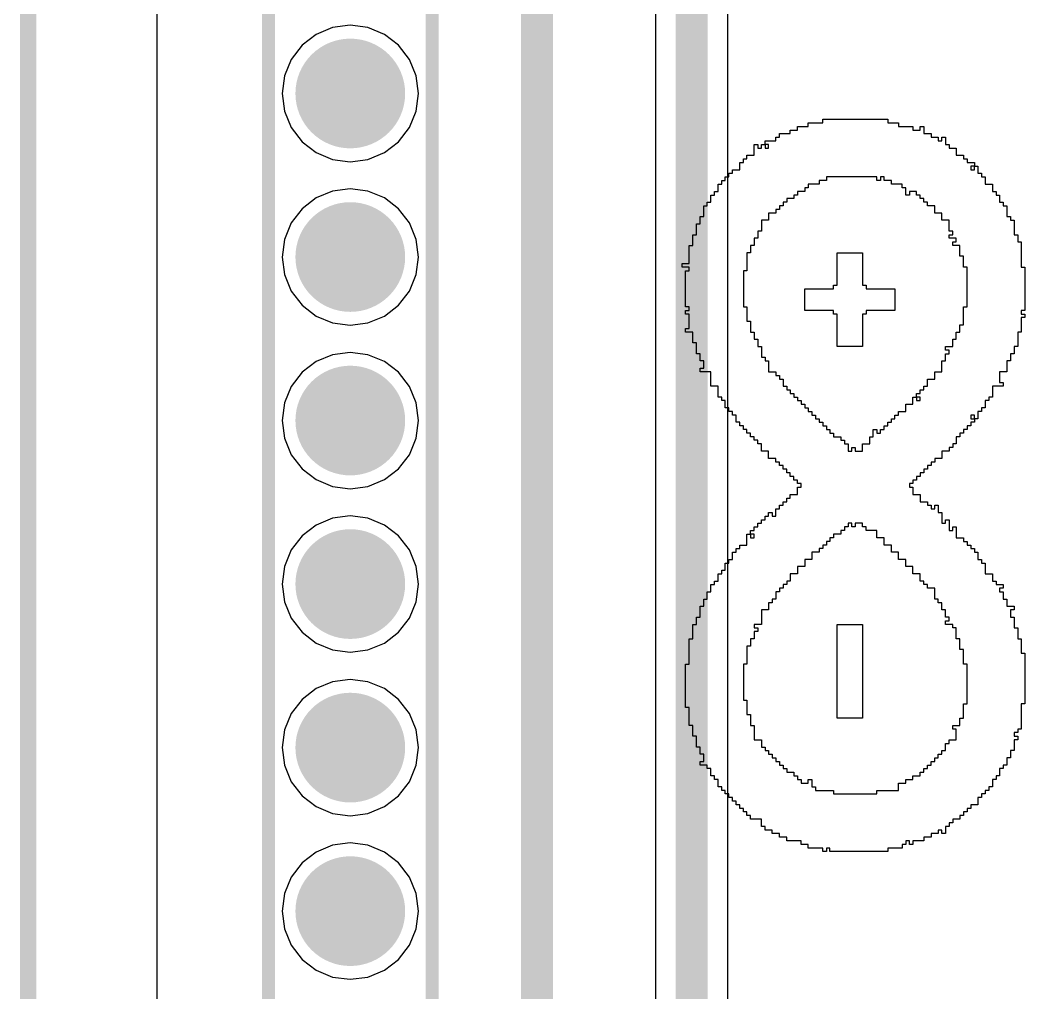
# Model space of a CAD drawing. Header units: millimetres. Extents: x -0.1 to 49.1, y -0.1 to 70.1.
# Drawn here: x -0.13 to 15.47, y 26.59 to 41.7 of the extents above; entities that cross this region are included whole.
import ezdxf

# ---------------------------------------------------------------- set-up
doc = ezdxf.new("R2010")
doc.units = ezdxf.units.MM
for name, color, linetype in [('BottomLayer', 5, 'Continuous'), ('BottomSolder', 6, 'Continuous'), ('Mechanical1', 6, 'Continuous'), ('MultiLayer', 9, 'Continuous'), ('TopLayer', 1, 'Continuous'), ('TopOverlay', 2, 'Continuous'), ('TopSolder', 216, 'Continuous')]:
    doc.layers.add(name, color=color, linetype=linetype)

# ---------------------------------------------------------------- blocks, each defined once
blk = doc.blocks.new('HDR1X24_24')
at = {"layer": 'BottomLayer', "const_width": 0.75}
for points in [[(22.485, 0, 1), (23.235, 0, 1)], [(25.025, 0, 1), (25.775, 0, 1)], [(27.565, 0, 1), (28.315, 0, 1)], [(30.105, 0, 1), (30.855, 0, 1)], [(32.645, 0, 1), (33.395, 0, 1)], [(35.185, 0, 1), (35.935, 0, 1)]]:
    blk.add_lwpolyline(points, format="xyb", close=True, dxfattribs=at)
at = {"layer": 'BottomSolder', "const_width": 0.852}
for points in [[(22.434, 0, 1), (23.286, 0, 1)], [(24.974, 0, 1), (25.826, 0, 1)], [(27.514, 0, 1), (28.366, 0, 1)], [(30.054, 0, 1), (30.906, 0, 1)], [(32.594, 0, 1), (33.446, 0, 1)], [(35.134, 0, 1), (35.986, 0, 1)]]:
    blk.add_lwpolyline(points, format="xyb", close=True, dxfattribs=at)
at = {"layer": 'MultiLayer', "const_width": 0.75}
for points in [[(22.485, 0, 1), (23.235, 0, 1)], [(25.025, 0, 1), (25.775, 0, 1)], [(27.565, 0, 1), (28.315, 0, 1)], [(30.105, 0, 1), (30.855, 0, 1)], [(32.645, 0, 1), (33.395, 0, 1)], [(35.185, 0, 1), (35.935, 0, 1)]]:
    blk.add_lwpolyline(points, format="xyb", close=True, dxfattribs=at)
at = {"layer": 'TopLayer', "const_width": 0.75}
for points in [[(22.485, 0, 1), (23.235, 0, 1)], [(25.025, 0, 1), (25.775, 0, 1)], [(27.565, 0, 1), (28.315, 0, 1)], [(30.105, 0, 1), (30.855, 0, 1)], [(32.645, 0, 1), (33.395, 0, 1)], [(35.185, 0, 1), (35.935, 0, 1)]]:
    blk.add_lwpolyline(points, format="xyb", close=True, dxfattribs=at)
at = {"layer": 'TopOverlay', "const_width": 0.2}
for points in [[(0.635, 1.27), (59.69, 1.27)], [(-1.27, -1.27), (59.69, -1.27)]]:
    blk.add_lwpolyline(points, dxfattribs=at)
at = {"layer": 'TopSolder', "const_width": 0.852}
for points in [[(22.434, 0, 1), (23.286, 0, 1)], [(24.974, 0, 1), (25.826, 0, 1)], [(27.514, 0, 1), (28.366, 0, 1)], [(30.054, 0, 1), (30.906, 0, 1)], [(32.594, 0, 1), (33.446, 0, 1)], [(35.134, 0, 1), (35.986, 0, 1)]]:
    blk.add_lwpolyline(points, format="xyb", close=True, dxfattribs=at)

msp = doc.modelspace()

# ---------------------------------------------------------------- linework, layer by layer
at = {"layer": 'BottomLayer'}
for p, q in [((2, 2), (2, 68)), ((9.739, 54.259), (9.739, 20.692)), ((10.861, 20.46), (10.861, 54.259)), ((4.726, 41.583), (4.47, 41.477)), ((5, 41.619), (4.726, 41.583)), ((5.274, 41.583), (5, 41.619)), ((5.53, 41.477), (5.274, 41.583)), ((4.47, 41.477), (4.251, 41.309)), ((5.749, 41.309), (5.53, 41.477)), ((4.251, 41.309), (4.083, 41.09)), ((5.917, 41.09), (5.749, 41.309)), ((4.083, 41.09), (3.977, 40.834)), ((6.023, 40.834), (5.917, 41.09)), ((3.977, 40.834), (3.941, 40.56)), ((6.059, 40.56), (6.023, 40.834)), ((3.941, 40.56), (3.977, 40.286)), ((6.023, 40.286), (6.059, 40.56)), ((3.977, 40.286), (4.083, 40.03)), ((5.917, 40.03), (6.023, 40.286)), ((4.083, 40.03), (4.251, 39.811)), ((5.749, 39.811), (5.917, 40.03)), ((4.251, 39.811), (4.47, 39.643)), ((5.53, 39.643), (5.749, 39.811)), ((4.47, 39.643), (4.726, 39.537)), ((5.274, 39.537), (5.53, 39.643)), ((4.726, 39.537), (5, 39.501)), ((5, 39.501), (5.274, 39.537)), ((4.726, 39.043), (4.47, 38.937)), ((5, 39.079), (4.726, 39.043)), ((5.274, 39.043), (5, 39.079)), ((5.53, 38.937), (5.274, 39.043)), ((4.47, 38.937), (4.251, 38.769)), ((5.749, 38.769), (5.53, 38.937)), ((4.251, 38.769), (4.083, 38.55)), ((5.917, 38.55), (5.749, 38.769)), ((4.083, 38.55), (3.977, 38.294)), ((6.023, 38.294), (5.917, 38.55)), ((3.977, 38.294), (3.941, 38.02)), ((6.059, 38.02), (6.023, 38.294)), ((3.941, 38.02), (3.977, 37.746)), ((6.023, 37.746), (6.059, 38.02)), ((3.977, 37.746), (4.083, 37.49)), ((5.917, 37.49), (6.023, 37.746)), ((4.083, 37.49), (4.251, 37.271)), ((5.749, 37.271), (5.917, 37.49)), ((4.251, 37.271), (4.47, 37.103)), ((5.53, 37.103), (5.749, 37.271)), ((4.47, 37.103), (4.726, 36.997)), ((4.726, 36.997), (5, 36.961)), ((5, 36.961), (5.274, 36.997)), ((5.274, 36.997), (5.53, 37.103)), ((5, 36.539), (4.726, 36.503)), ((5.274, 36.503), (5, 36.539)), ((4.47, 36.397), (4.251, 36.229)), ((4.726, 36.503), (4.47, 36.397)), ((5.53, 36.397), (5.274, 36.503)), ((5.749, 36.229), (5.53, 36.397)), ((4.251, 36.229), (4.083, 36.01)), ((5.917, 36.01), (5.749, 36.229)), ((4.083, 36.01), (3.977, 35.754)), ((6.023, 35.754), (5.917, 36.01)), ((3.977, 35.754), (3.941, 35.48)), ((6.059, 35.48), (6.023, 35.754)), ((3.941, 35.48), (3.977, 35.206)), ((6.023, 35.206), (6.059, 35.48)), ((3.977, 35.206), (4.083, 34.95)), ((5.917, 34.95), (6.023, 35.206)), ((4.083, 34.95), (4.251, 34.731)), ((5.749, 34.731), (5.917, 34.95)), ((4.251, 34.731), (4.47, 34.563)), ((5.53, 34.563), (5.749, 34.731)), ((4.47, 34.563), (4.726, 34.457)), ((5.274, 34.457), (5.53, 34.563)), ((4.726, 34.457), (5, 34.421)), ((5, 34.421), (5.274, 34.457)), ((4.47, 33.857), (4.251, 33.689)), ((4.726, 33.963), (4.47, 33.857)), ((5, 33.999), (4.726, 33.963)), ((5.274, 33.963), (5, 33.999)), ((5.53, 33.857), (5.274, 33.963)), ((5.749, 33.689), (5.53, 33.857)), ((4.251, 33.689), (4.083, 33.47)), ((5.917, 33.47), (5.749, 33.689)), ((4.083, 33.47), (3.977, 33.214)), ((6.023, 33.214), (5.917, 33.47)), ((3.977, 33.214), (3.941, 32.94)), ((6.059, 32.94), (6.023, 33.214)), ((3.941, 32.94), (3.977, 32.666)), ((6.023, 32.666), (6.059, 32.94)), ((3.977, 32.666), (4.083, 32.41)), ((5.917, 32.41), (6.023, 32.666)), ((4.083, 32.41), (4.251, 32.191)), ((5.749, 32.191), (5.917, 32.41)), ((4.251, 32.191), (4.47, 32.023)), ((5.53, 32.023), (5.749, 32.191)), ((4.47, 32.023), (4.726, 31.917)), ((5.274, 31.917), (5.53, 32.023)), ((4.726, 31.917), (5, 31.881)), ((5, 31.881), (5.274, 31.917)), ((4.726, 31.423), (4.47, 31.317)), ((5, 31.459), (4.726, 31.423)), ((5.274, 31.423), (5, 31.459)), ((5.53, 31.317), (5.274, 31.423)), ((4.47, 31.317), (4.251, 31.149)), ((5.749, 31.149), (5.53, 31.317)), ((4.251, 31.149), (4.083, 30.93)), ((5.917, 30.93), (5.749, 31.149)), ((4.083, 30.93), (3.977, 30.674)), ((6.023, 30.674), (5.917, 30.93)), ((3.977, 30.674), (3.941, 30.4)), ((6.059, 30.4), (6.023, 30.674)), ((3.941, 30.4), (3.977, 30.126)), ((6.023, 30.126), (6.059, 30.4)), ((3.977, 30.126), (4.083, 29.87)), ((5.917, 29.87), (6.023, 30.126)), ((4.083, 29.87), (4.251, 29.651)), ((5.749, 29.651), (5.917, 29.87)), ((4.251, 29.651), (4.47, 29.483)), ((5.53, 29.483), (5.749, 29.651)), ((4.47, 29.483), (4.726, 29.377)), ((4.726, 29.377), (5, 29.341)), ((5, 29.341), (5.274, 29.377)), ((5.274, 29.377), (5.53, 29.483)), ((4.726, 28.883), (4.47, 28.777)), ((5, 28.919), (4.726, 28.883)), ((5.274, 28.883), (5, 28.919)), ((5.53, 28.777), (5.274, 28.883)), ((4.47, 28.777), (4.251, 28.609)), ((5.749, 28.609), (5.53, 28.777)), ((4.251, 28.609), (4.083, 28.39)), ((5.917, 28.39), (5.749, 28.609)), ((4.083, 28.39), (3.977, 28.134)), ((6.023, 28.134), (5.917, 28.39)), ((3.977, 28.134), (3.941, 27.86)), ((6.059, 27.86), (6.023, 28.134)), ((3.941, 27.86), (3.977, 27.586)), ((6.023, 27.586), (6.059, 27.86)), ((3.977, 27.586), (4.083, 27.33)), ((5.917, 27.33), (6.023, 27.586)), ((4.083, 27.33), (4.251, 27.111)), ((5.749, 27.111), (5.917, 27.33)), ((4.251, 27.111), (4.47, 26.943)), ((5.53, 26.943), (5.749, 27.111)), ((4.47, 26.943), (4.726, 26.837)), ((4.726, 26.837), (5, 26.801)), ((5, 26.801), (5.274, 26.837)), ((5.274, 26.837), (5.53, 26.943))]:
    msp.add_line(p, q, dxfattribs=at)
at = {"layer": 'BottomLayer', "const_width": 0.5}
msp.add_lwpolyline([(10.3, 20.46), (10.3, 54.5)], dxfattribs=at)
at = {"layer": 'Mechanical1', "const_width": 0.254}
msp.add_lwpolyline([(0, 0), (0, 70)], dxfattribs=at)
at = {"layer": 'TopLayer', "const_width": 0.5}
msp.add_lwpolyline([(7.9, 14), (7.9, 65)], dxfattribs=at)
at = {"layer": 'TopOverlay'}
for p, q in [((12.112, 40.048), (12.112, 40.104)), ((12.112, 40.104), (12.168, 40.104)), ((12.168, 40.104), (12.224, 40.104)), ((12.224, 40.104), (12.28, 40.104)), ((12.28, 40.104), (12.336, 40.104)), ((12.336, 40.104), (12.336, 40.16)), ((12.336, 40.16), (12.392, 40.16)), ((12.392, 40.16), (12.448, 40.16)), ((12.448, 40.16), (12.504, 40.16)), ((12.504, 40.16), (12.56, 40.16)), ((12.56, 40.16), (12.616, 40.16)), ((12.616, 40.16), (12.673, 40.16)), ((12.673, 40.16), (12.729, 40.16)), ((12.729, 40.16), (12.785, 40.16)), ((12.785, 40.16), (12.841, 40.16)), ((12.841, 40.16), (12.897, 40.16)), ((12.897, 40.16), (12.953, 40.16)), ((12.953, 40.16), (13.009, 40.16)), ((13.009, 40.16), (13.065, 40.16)), ((13.065, 40.16), (13.121, 40.16)), ((13.121, 40.16), (13.177, 40.16)), ((13.177, 40.16), (13.233, 40.16)), ((13.233, 40.16), (13.289, 40.16)), ((13.289, 40.16), (13.345, 40.16)), ((13.345, 40.16), (13.345, 40.104)), ((13.345, 40.104), (13.401, 40.104)), ((13.401, 40.104), (13.457, 40.104)), ((13.457, 40.104), (13.513, 40.104)), ((13.513, 40.104), (13.513, 40.048)), ((11.832, 39.936), (11.832, 39.992)), ((11.832, 39.992), (11.888, 39.992)), ((11.888, 39.992), (11.944, 39.992)), ((11.944, 39.992), (11.944, 40.048)), ((11.944, 40.048), (12, 40.048)), ((12, 40.048), (12.056, 40.048)), ((12.056, 40.048), (12.112, 40.048)), ((13.513, 40.048), (13.569, 40.048)), ((13.569, 40.048), (13.625, 40.048)), ((13.625, 40.048), (13.681, 40.048)), ((13.681, 40.048), (13.737, 40.048)), ((13.737, 40.048), (13.737, 39.992)), ((13.737, 39.992), (13.793, 39.992)), ((13.793, 39.992), (13.849, 39.992)), ((13.849, 39.992), (13.849, 40.048)), ((13.849, 40.048), (13.905, 40.048)), ((13.905, 40.048), (13.905, 39.936)), ((11.44, 39.768), (11.44, 39.824)), ((11.44, 39.824), (11.496, 39.824)), ((11.496, 39.824), (11.552, 39.824)), ((11.552, 39.824), (11.608, 39.824)), ((11.608, 39.824), (11.608, 39.88)), ((11.608, 39.88), (11.664, 39.88)), ((11.664, 39.88), (11.664, 39.936)), ((11.664, 39.936), (11.72, 39.936)), ((11.72, 39.936), (11.776, 39.936)), ((11.776, 39.936), (11.832, 39.936)), ((13.905, 39.936), (13.962, 39.936)), ((13.962, 39.936), (14.018, 39.936)), ((14.018, 39.936), (14.018, 39.88)), ((14.018, 39.88), (14.074, 39.88)), ((14.074, 39.88), (14.13, 39.88)), ((14.13, 39.88), (14.13, 39.824)), ((14.13, 39.824), (14.186, 39.824)), ((14.186, 39.824), (14.186, 39.88)), ((14.186, 39.88), (14.242, 39.88)), ((14.242, 39.88), (14.242, 39.768)), ((11.271, 39.6), (11.271, 39.768)), ((11.271, 39.768), (11.327, 39.768)), ((11.327, 39.768), (11.327, 39.712)), ((11.327, 39.712), (11.384, 39.712)), ((11.384, 39.712), (11.384, 39.768)), ((11.384, 39.768), (11.44, 39.768)), ((11.496, 39.768), (11.44, 39.768)), ((11.44, 39.768), (11.44, 39.712)), ((11.44, 39.712), (11.496, 39.712)), ((11.496, 39.712), (11.496, 39.768)), ((14.242, 39.768), (14.298, 39.768)), ((14.298, 39.768), (14.298, 39.712)), ((14.298, 39.712), (14.354, 39.712)), ((14.354, 39.712), (14.41, 39.712)), ((14.41, 39.712), (14.41, 39.6)), ((11.047, 39.376), (11.047, 39.488)), ((11.047, 39.488), (11.103, 39.488)), ((11.103, 39.488), (11.103, 39.544)), ((11.103, 39.544), (11.159, 39.544)), ((11.159, 39.544), (11.159, 39.6)), ((11.159, 39.6), (11.215, 39.6)), ((11.215, 39.6), (11.271, 39.6)), ((14.41, 39.6), (14.466, 39.6)), ((14.466, 39.6), (14.522, 39.6)), ((14.522, 39.6), (14.522, 39.544)), ((14.522, 39.544), (14.578, 39.544)), ((14.578, 39.544), (14.578, 39.488)), ((14.578, 39.488), (14.634, 39.488)), ((14.634, 39.488), (14.69, 39.488)), ((14.69, 39.488), (14.69, 39.432)), ((10.879, 39.264), (10.879, 39.32)), ((10.879, 39.32), (10.935, 39.32)), ((10.935, 39.32), (10.935, 39.376)), ((10.935, 39.376), (10.991, 39.376)), ((10.991, 39.376), (11.047, 39.376)), ((14.69, 39.432), (14.634, 39.432)), ((14.634, 39.432), (14.634, 39.376)), ((14.634, 39.376), (14.69, 39.376)), ((14.69, 39.376), (14.69, 39.432)), ((14.69, 39.432), (14.746, 39.432)), ((14.746, 39.432), (14.746, 39.32)), ((14.746, 39.32), (14.802, 39.32)), ((14.802, 39.32), (14.802, 39.264)), ((10.767, 39.152), (10.767, 39.208)), ((10.767, 39.208), (10.823, 39.208)), ((10.823, 39.208), (10.823, 39.264)), ((10.823, 39.264), (10.879, 39.264)), ((12.336, 39.208), (12.28, 39.208)), ((12.28, 39.208), (12.28, 39.152)), ((12.392, 39.208), (12.336, 39.208)), ((12.448, 39.264), (12.392, 39.264)), ((12.392, 39.264), (12.392, 39.208)), ((12.504, 39.264), (12.448, 39.264)), ((12.56, 39.264), (12.504, 39.264)), ((12.616, 39.264), (12.56, 39.264)), ((12.673, 39.264), (12.616, 39.264)), ((12.729, 39.264), (12.673, 39.264)), ((12.785, 39.264), (12.729, 39.264)), ((12.841, 39.264), (12.785, 39.264)), ((12.897, 39.264), (12.841, 39.264)), ((12.953, 39.264), (12.897, 39.264)), ((13.009, 39.264), (12.953, 39.264)), ((13.065, 39.264), (13.009, 39.264)), ((13.121, 39.264), (13.065, 39.264)), ((13.177, 39.264), (13.121, 39.264)), ((13.177, 39.208), (13.177, 39.264)), ((13.233, 39.208), (13.177, 39.208)), ((13.289, 39.264), (13.233, 39.264)), ((13.233, 39.264), (13.233, 39.208)), ((13.289, 39.208), (13.289, 39.264)), ((13.345, 39.208), (13.289, 39.208)), ((13.401, 39.208), (13.345, 39.208)), ((13.401, 39.152), (13.401, 39.208)), ((14.802, 39.264), (14.858, 39.264)), ((14.858, 39.264), (14.858, 39.152)), ((10.655, 38.983), (10.655, 39.04)), ((10.655, 39.04), (10.711, 39.04)), ((10.711, 39.04), (10.711, 39.152)), ((10.711, 39.152), (10.767, 39.152)), ((12, 39.04), (11.944, 39.04)), ((11.944, 39.04), (11.944, 38.983)), ((12.056, 39.04), (12, 39.04)), ((12.112, 39.096), (12.056, 39.096)), ((12.056, 39.096), (12.056, 39.04)), ((12.168, 39.152), (12.112, 39.152)), ((12.112, 39.152), (12.112, 39.096)), ((12.224, 39.152), (12.168, 39.152)), ((12.28, 39.152), (12.224, 39.152)), ((13.457, 39.152), (13.401, 39.152)), ((13.513, 39.152), (13.457, 39.152)), ((13.569, 39.152), (13.513, 39.152)), ((13.569, 39.096), (13.569, 39.152)), ((13.625, 39.096), (13.569, 39.096)), ((13.625, 38.983), (13.625, 39.096)), ((13.737, 39.04), (13.681, 39.04)), ((13.681, 39.04), (13.681, 38.983)), ((13.793, 39.04), (13.737, 39.04)), ((13.793, 38.983), (13.793, 39.04)), ((14.858, 39.152), (14.914, 39.152)), ((14.914, 39.152), (14.97, 39.152)), ((14.97, 39.152), (14.97, 39.04)), ((14.97, 39.04), (15.026, 39.04)), ((15.026, 39.04), (15.026, 38.983)), ((10.543, 38.815), (10.543, 38.871)), ((10.543, 38.871), (10.599, 38.871)), ((10.599, 38.871), (10.599, 38.983)), ((10.599, 38.983), (10.655, 38.983)), ((11.776, 38.871), (11.72, 38.871)), ((11.72, 38.871), (11.72, 38.815)), ((11.832, 38.927), (11.776, 38.927)), ((11.776, 38.927), (11.776, 38.871)), ((11.888, 38.927), (11.832, 38.927)), ((11.944, 38.983), (11.888, 38.983)), ((11.888, 38.983), (11.888, 38.927)), ((13.681, 38.983), (13.625, 38.983)), ((13.849, 38.983), (13.793, 38.983)), ((13.849, 38.927), (13.849, 38.983)), ((13.905, 38.927), (13.849, 38.927)), ((13.905, 38.871), (13.905, 38.927)), ((13.962, 38.871), (13.905, 38.871)), ((13.962, 38.815), (13.962, 38.871)), ((15.026, 38.983), (15.082, 38.983)), ((15.082, 38.983), (15.082, 38.871)), ((15.082, 38.871), (15.138, 38.871)), ((15.138, 38.871), (15.138, 38.815)), ((10.487, 38.647), (10.487, 38.815)), ((10.487, 38.815), (10.543, 38.815)), ((11.552, 38.703), (11.496, 38.703)), ((11.496, 38.703), (11.496, 38.591)), ((11.608, 38.703), (11.552, 38.703)), ((11.664, 38.759), (11.608, 38.759)), ((11.608, 38.759), (11.608, 38.703)), ((11.72, 38.815), (11.664, 38.815)), ((11.664, 38.815), (11.664, 38.759)), ((14.018, 38.815), (13.962, 38.815)), ((14.074, 38.815), (14.018, 38.815)), ((14.074, 38.703), (14.074, 38.815)), ((14.13, 38.703), (14.074, 38.703)), ((14.186, 38.703), (14.13, 38.703)), ((14.186, 38.591), (14.186, 38.703)), ((15.138, 38.815), (15.194, 38.815)), ((15.194, 38.815), (15.194, 38.647)), ((10.431, 38.535), (10.431, 38.647)), ((10.431, 38.647), (10.487, 38.647)), ((11.44, 38.591), (11.384, 38.591)), ((11.384, 38.591), (11.384, 38.423)), ((11.496, 38.591), (11.44, 38.591)), ((14.242, 38.591), (14.186, 38.591)), ((14.298, 38.591), (14.242, 38.591)), ((14.298, 38.423), (14.298, 38.591)), ((15.194, 38.647), (15.251, 38.647)), ((15.251, 38.647), (15.251, 38.591)), ((15.251, 38.591), (15.307, 38.591)), ((15.307, 38.591), (15.307, 38.367)), ((10.375, 38.367), (10.375, 38.535)), ((10.375, 38.535), (10.431, 38.535)), ((11.384, 38.423), (11.327, 38.423)), ((11.327, 38.423), (11.327, 38.311)), ((14.354, 38.423), (14.298, 38.423)), ((14.354, 38.367), (14.354, 38.423)), ((10.319, 38.199), (10.319, 38.367)), ((10.319, 38.367), (10.375, 38.367)), ((11.327, 38.311), (11.271, 38.311)), ((11.271, 38.311), (11.271, 38.199)), ((14.298, 38.311), (14.298, 38.367)), ((14.298, 38.367), (14.354, 38.367)), ((14.354, 38.311), (14.298, 38.311)), ((14.41, 38.311), (14.354, 38.311)), ((14.354, 38.199), (14.354, 38.255)), ((14.354, 38.255), (14.41, 38.255)), ((14.41, 38.255), (14.41, 38.311)), ((15.307, 38.367), (15.363, 38.367)), ((15.363, 38.367), (15.363, 38.255)), ((15.363, 38.255), (15.419, 38.255)), ((15.419, 38.255), (15.419, 37.863)), ((10.263, 37.919), (10.263, 38.199)), ((10.263, 38.199), (10.319, 38.199)), ((11.215, 38.087), (11.159, 38.087)), ((11.159, 38.087), (11.159, 37.807)), ((11.271, 38.199), (11.215, 38.199)), ((11.215, 38.199), (11.215, 38.087)), ((12.56, 37.582), (12.56, 38.087)), ((12.56, 38.087), (12.616, 38.087)), ((12.616, 38.087), (12.673, 38.087)), ((12.673, 38.087), (12.729, 38.087)), ((12.729, 38.087), (12.785, 38.087)), ((12.785, 38.087), (12.841, 38.087)), ((12.841, 38.087), (12.897, 38.087)), ((12.897, 38.087), (12.953, 38.087)), ((12.953, 38.087), (12.953, 37.582)), ((14.41, 38.199), (14.354, 38.199)), ((14.466, 38.199), (14.41, 38.199)), ((14.466, 38.031), (14.466, 38.199)), ((10.151, 37.919), (10.207, 37.919)), ((10.151, 37.863), (10.151, 37.919)), ((10.207, 37.919), (10.263, 37.919)), ((14.522, 38.031), (14.466, 38.031)), ((14.522, 37.863), (14.522, 38.031)), ((10.207, 37.863), (10.151, 37.863)), ((10.263, 37.863), (10.207, 37.863)), ((10.207, 37.246), (10.207, 37.807)), ((10.207, 37.807), (10.263, 37.807)), ((10.263, 37.807), (10.263, 37.863)), ((11.159, 37.807), (11.103, 37.807)), ((11.103, 37.807), (11.103, 37.246)), ((14.578, 37.863), (14.522, 37.863)), ((14.578, 37.246), (14.578, 37.863)), ((15.419, 37.863), (15.475, 37.863)), ((15.475, 37.863), (15.475, 37.19)), ((12.056, 37.526), (12.112, 37.526)), ((12.056, 37.19), (12.056, 37.526)), ((12.112, 37.526), (12.168, 37.526)), ((12.168, 37.526), (12.224, 37.526)), ((12.224, 37.526), (12.28, 37.526)), ((12.28, 37.526), (12.336, 37.526)), ((12.336, 37.526), (12.392, 37.526)), ((12.392, 37.526), (12.448, 37.526)), ((12.448, 37.526), (12.504, 37.526)), ((12.504, 37.526), (12.504, 37.582)), ((12.504, 37.582), (12.56, 37.582)), ((12.953, 37.582), (13.009, 37.582)), ((13.009, 37.582), (13.009, 37.526)), ((13.009, 37.526), (13.065, 37.526)), ((13.065, 37.526), (13.121, 37.526)), ((13.121, 37.526), (13.177, 37.526)), ((13.177, 37.526), (13.233, 37.526)), ((13.233, 37.526), (13.289, 37.526)), ((13.289, 37.526), (13.345, 37.526)), ((13.345, 37.526), (13.401, 37.526)), ((13.401, 37.526), (13.457, 37.526)), ((13.457, 37.526), (13.457, 37.19)), ((10.263, 37.246), (10.207, 37.246)), ((10.207, 37.134), (10.207, 37.19)), ((10.207, 37.19), (10.263, 37.19)), ((10.263, 37.134), (10.207, 37.134)), ((10.263, 37.19), (10.263, 37.246)), ((10.263, 36.91), (10.263, 37.134)), ((11.103, 37.246), (11.159, 37.246)), ((11.159, 37.246), (11.159, 37.022)), ((12.112, 37.19), (12.056, 37.19)), ((12.168, 37.19), (12.112, 37.19)), ((12.224, 37.19), (12.168, 37.19)), ((12.28, 37.19), (12.224, 37.19)), ((12.336, 37.19), (12.28, 37.19)), ((12.392, 37.19), (12.336, 37.19)), ((12.448, 37.19), (12.392, 37.19)), ((12.504, 37.19), (12.448, 37.19)), ((12.504, 37.134), (12.504, 37.19)), ((12.56, 37.134), (12.504, 37.134)), ((12.56, 36.63), (12.56, 37.134)), ((13.009, 37.134), (12.953, 37.134)), ((12.953, 37.134), (12.953, 36.63)), ((13.065, 37.19), (13.009, 37.19)), ((13.009, 37.19), (13.009, 37.134)), ((13.121, 37.19), (13.065, 37.19)), ((13.177, 37.19), (13.121, 37.19)), ((13.233, 37.19), (13.177, 37.19)), ((13.289, 37.19), (13.233, 37.19)), ((13.345, 37.19), (13.289, 37.19)), ((13.401, 37.19), (13.345, 37.19)), ((13.457, 37.19), (13.401, 37.19)), ((14.522, 36.966), (14.522, 37.246)), ((14.522, 37.246), (14.578, 37.246)), ((15.475, 37.19), (15.419, 37.19)), ((15.419, 37.19), (15.419, 37.134)), ((15.419, 37.134), (15.475, 37.134)), ((15.475, 37.134), (15.475, 37.078)), ((11.159, 37.022), (11.215, 37.022)), ((11.215, 37.022), (11.215, 36.854)), ((15.475, 37.078), (15.419, 37.078)), ((15.419, 37.078), (15.419, 36.854)), ((10.207, 36.854), (10.207, 36.91)), ((10.207, 36.91), (10.263, 36.91)), ((10.263, 36.854), (10.207, 36.854)), ((10.319, 36.854), (10.263, 36.854)), ((10.319, 36.686), (10.319, 36.854)), ((11.215, 36.854), (11.271, 36.854)), ((11.271, 36.854), (11.271, 36.742)), ((14.41, 36.742), (14.41, 36.854)), ((14.41, 36.854), (14.466, 36.854)), ((14.466, 36.854), (14.466, 36.966)), ((14.466, 36.966), (14.522, 36.966)), ((15.419, 36.854), (15.363, 36.854)), ((15.363, 36.854), (15.363, 36.63)), ((10.375, 36.686), (10.319, 36.686)), ((10.375, 36.518), (10.375, 36.686)), ((11.271, 36.742), (11.327, 36.742)), ((11.327, 36.742), (11.327, 36.63)), ((14.354, 36.63), (14.354, 36.742)), ((14.354, 36.742), (14.41, 36.742)), ((10.431, 36.518), (10.375, 36.518)), ((10.431, 36.405), (10.431, 36.518)), ((11.327, 36.63), (11.384, 36.63)), ((11.384, 36.63), (11.384, 36.462)), ((12.616, 36.63), (12.56, 36.63)), ((12.673, 36.63), (12.616, 36.63)), ((12.729, 36.63), (12.673, 36.63)), ((12.785, 36.63), (12.729, 36.63)), ((12.841, 36.63), (12.785, 36.63)), ((12.897, 36.63), (12.841, 36.63)), ((12.953, 36.63), (12.897, 36.63)), ((14.242, 36.574), (14.242, 36.63)), ((14.242, 36.63), (14.298, 36.63)), ((14.298, 36.574), (14.242, 36.574)), ((14.242, 36.405), (14.242, 36.518)), ((14.242, 36.518), (14.298, 36.518)), ((14.298, 36.63), (14.354, 36.63)), ((14.298, 36.518), (14.298, 36.574)), ((15.307, 36.518), (15.251, 36.518)), ((15.251, 36.518), (15.251, 36.405)), ((15.363, 36.63), (15.307, 36.63)), ((15.307, 36.63), (15.307, 36.518)), ((10.487, 36.405), (10.431, 36.405)), ((10.487, 36.293), (10.487, 36.405)), ((11.384, 36.462), (11.44, 36.462)), ((11.44, 36.462), (11.44, 36.405)), ((11.44, 36.405), (11.496, 36.405)), ((11.496, 36.405), (11.496, 36.237)), ((14.186, 36.237), (14.186, 36.405)), ((14.186, 36.405), (14.242, 36.405)), ((15.251, 36.405), (15.194, 36.405)), ((15.194, 36.405), (15.194, 36.237)), ((10.431, 36.237), (10.431, 36.293)), ((10.431, 36.293), (10.487, 36.293)), ((10.487, 36.237), (10.431, 36.237)), ((10.543, 36.237), (10.487, 36.237)), ((10.599, 36.237), (10.543, 36.237)), ((10.599, 36.013), (10.599, 36.237)), ((11.496, 36.237), (11.552, 36.237)), ((11.552, 36.237), (11.608, 36.237)), ((11.608, 36.237), (11.608, 36.181)), ((14.074, 36.125), (14.074, 36.237)), ((14.074, 36.237), (14.13, 36.237)), ((14.13, 36.237), (14.186, 36.237)), ((15.138, 36.237), (15.082, 36.237)), ((15.082, 36.237), (15.082, 36.069)), ((15.194, 36.237), (15.138, 36.237)), ((11.608, 36.181), (11.664, 36.181)), ((11.664, 36.181), (11.664, 36.125)), ((11.664, 36.125), (11.72, 36.125)), ((11.72, 36.125), (11.72, 36.013)), ((13.962, 36.013), (13.962, 36.125)), ((13.962, 36.125), (14.018, 36.125)), ((14.018, 36.125), (14.074, 36.125)), ((15.082, 36.069), (15.138, 36.069)), ((15.138, 36.069), (15.138, 36.013)), ((10.655, 36.013), (10.599, 36.013)), ((10.711, 36.013), (10.655, 36.013)), ((10.711, 35.845), (10.711, 36.013)), ((11.72, 36.013), (11.776, 36.013)), ((11.776, 36.013), (11.776, 35.957)), ((11.776, 35.957), (11.832, 35.957)), ((11.832, 35.957), (11.832, 35.901)), ((11.832, 35.901), (11.888, 35.901)), ((11.888, 35.901), (11.888, 35.845)), ((13.793, 35.845), (13.793, 35.901)), ((13.793, 35.901), (13.849, 35.901)), ((13.849, 35.901), (13.849, 35.957)), ((13.849, 35.957), (13.905, 35.957)), ((13.905, 35.957), (13.905, 36.013)), ((13.905, 36.013), (13.962, 36.013)), ((15.026, 36.013), (14.97, 36.013)), ((14.97, 36.013), (14.97, 35.845)), ((15.082, 36.013), (15.026, 36.013)), ((15.138, 36.013), (15.082, 36.013)), ((10.767, 35.845), (10.711, 35.845)), ((10.767, 35.789), (10.767, 35.845)), ((10.823, 35.789), (10.767, 35.789)), ((10.823, 35.677), (10.823, 35.789)), ((11.888, 35.845), (11.944, 35.845)), ((11.944, 35.845), (11.944, 35.789)), ((11.944, 35.789), (12, 35.789)), ((12, 35.789), (12, 35.733)), ((12, 35.733), (12.056, 35.733)), ((12.056, 35.733), (12.056, 35.677)), ((13.625, 35.621), (13.625, 35.733)), ((13.625, 35.733), (13.681, 35.733)), ((13.681, 35.733), (13.737, 35.733)), ((13.737, 35.733), (13.737, 35.845)), ((13.737, 35.845), (13.793, 35.845)), ((13.849, 35.845), (13.793, 35.845)), ((13.793, 35.845), (13.793, 35.789)), ((13.793, 35.789), (13.849, 35.789)), ((13.849, 35.789), (13.849, 35.845)), ((14.914, 35.789), (14.858, 35.789)), ((14.858, 35.789), (14.858, 35.677)), ((14.97, 35.845), (14.914, 35.845)), ((14.914, 35.845), (14.914, 35.789)), ((10.879, 35.677), (10.823, 35.677)), ((10.879, 35.621), (10.879, 35.677)), ((10.935, 35.621), (10.879, 35.621)), ((10.935, 35.565), (10.935, 35.621)), ((12.056, 35.677), (12.112, 35.677)), ((12.112, 35.677), (12.112, 35.621)), ((12.112, 35.621), (12.168, 35.621)), ((12.168, 35.621), (12.168, 35.565)), ((13.513, 35.565), (13.513, 35.621)), ((13.513, 35.621), (13.569, 35.621)), ((13.569, 35.621), (13.625, 35.621)), ((14.802, 35.621), (14.746, 35.621)), ((14.746, 35.621), (14.746, 35.509)), ((14.858, 35.677), (14.802, 35.677)), ((14.802, 35.677), (14.802, 35.621)), ((10.991, 35.565), (10.935, 35.565)), ((10.991, 35.453), (10.991, 35.565)), ((11.047, 35.453), (10.991, 35.453)), ((11.047, 35.397), (11.047, 35.453)), ((12.168, 35.565), (12.224, 35.565)), ((12.224, 35.565), (12.224, 35.509)), ((12.224, 35.509), (12.28, 35.509)), ((12.28, 35.509), (12.28, 35.453)), ((12.28, 35.453), (12.336, 35.453)), ((12.336, 35.453), (12.336, 35.397)), ((13.345, 35.397), (13.345, 35.453)), ((13.345, 35.453), (13.401, 35.453)), ((13.401, 35.453), (13.401, 35.509)), ((13.401, 35.509), (13.457, 35.509)), ((13.457, 35.509), (13.457, 35.565)), ((13.457, 35.565), (13.513, 35.565)), ((14.69, 35.565), (14.634, 35.565)), ((14.634, 35.565), (14.634, 35.509)), ((14.634, 35.509), (14.69, 35.509)), ((14.69, 35.453), (14.634, 35.453)), ((14.634, 35.453), (14.634, 35.397)), ((14.69, 35.509), (14.69, 35.565)), ((14.746, 35.509), (14.69, 35.509)), ((14.69, 35.509), (14.69, 35.453)), ((11.103, 35.397), (11.047, 35.397)), ((11.103, 35.341), (11.103, 35.397)), ((11.159, 35.341), (11.103, 35.341)), ((11.159, 35.285), (11.159, 35.341)), ((11.215, 35.285), (11.159, 35.285)), ((11.215, 35.229), (11.215, 35.285)), ((12.336, 35.397), (12.392, 35.397)), ((12.392, 35.397), (12.392, 35.341)), ((12.392, 35.341), (12.448, 35.341)), ((12.448, 35.341), (12.448, 35.285)), ((12.448, 35.285), (12.504, 35.285)), ((12.504, 35.285), (12.504, 35.229)), ((13.121, 35.229), (13.121, 35.341)), ((13.121, 35.341), (13.177, 35.341)), ((13.177, 35.341), (13.177, 35.285)), ((13.177, 35.285), (13.233, 35.285)), ((13.233, 35.285), (13.233, 35.341)), ((13.233, 35.341), (13.289, 35.341)), ((13.289, 35.341), (13.289, 35.397)), ((13.289, 35.397), (13.345, 35.397)), ((14.522, 35.285), (14.466, 35.285)), ((14.466, 35.285), (14.466, 35.229)), ((14.578, 35.341), (14.522, 35.341)), ((14.522, 35.341), (14.522, 35.285)), ((14.634, 35.397), (14.578, 35.397)), ((14.578, 35.397), (14.578, 35.341)), ((11.271, 35.229), (11.215, 35.229)), ((11.271, 35.173), (11.271, 35.229)), ((11.327, 35.173), (11.271, 35.173)), ((11.327, 35.116), (11.327, 35.173)), ((11.384, 35.116), (11.327, 35.116)), ((11.384, 35.004), (11.384, 35.116)), ((12.504, 35.229), (12.56, 35.229)), ((12.56, 35.229), (12.616, 35.229)), ((12.616, 35.229), (12.616, 35.173)), ((12.616, 35.173), (12.673, 35.173)), ((12.673, 35.173), (12.673, 35.116)), ((12.673, 35.116), (12.729, 35.116)), ((12.729, 35.116), (12.729, 35.004)), ((12.953, 35.004), (12.953, 35.116)), ((12.953, 35.116), (13.009, 35.116)), ((13.009, 35.116), (13.065, 35.116)), ((13.065, 35.116), (13.065, 35.229)), ((13.065, 35.229), (13.121, 35.229)), ((14.41, 35.116), (14.354, 35.116)), ((14.354, 35.116), (14.354, 35.06)), ((14.466, 35.229), (14.41, 35.229)), ((14.41, 35.229), (14.41, 35.116)), ((11.44, 35.004), (11.384, 35.004)), ((11.496, 35.004), (11.44, 35.004)), ((11.496, 34.892), (11.496, 35.004)), ((12.729, 35.004), (12.785, 35.004)), ((12.785, 35.004), (12.785, 35.06)), ((12.785, 35.06), (12.841, 35.06)), ((12.841, 35.06), (12.841, 35.004)), ((12.841, 35.004), (12.897, 35.004)), ((12.897, 35.004), (12.953, 35.004)), ((14.242, 35.004), (14.186, 35.004)), ((14.186, 35.004), (14.186, 34.892)), ((14.298, 35.004), (14.242, 35.004)), ((14.354, 35.06), (14.298, 35.06)), ((14.298, 35.06), (14.298, 35.004)), ((11.552, 34.892), (11.496, 34.892)), ((11.608, 34.892), (11.552, 34.892)), ((11.608, 34.836), (11.608, 34.892)), ((11.664, 34.836), (11.608, 34.836)), ((11.664, 34.78), (11.664, 34.836)), ((14.074, 34.836), (14.018, 34.836)), ((14.018, 34.836), (14.018, 34.78)), ((14.13, 34.892), (14.074, 34.892)), ((14.074, 34.892), (14.074, 34.836)), ((14.186, 34.892), (14.13, 34.892)), ((11.72, 34.78), (11.664, 34.78)), ((11.72, 34.724), (11.72, 34.78)), ((11.776, 34.724), (11.72, 34.724)), ((11.776, 34.668), (11.776, 34.724)), ((11.832, 34.668), (11.776, 34.668)), ((11.832, 34.612), (11.832, 34.668)), ((13.905, 34.668), (13.849, 34.668)), ((13.849, 34.668), (13.849, 34.612)), ((13.962, 34.724), (13.905, 34.724)), ((13.905, 34.724), (13.905, 34.668)), ((14.018, 34.78), (13.962, 34.78)), ((13.962, 34.78), (13.962, 34.724)), ((11.888, 34.612), (11.832, 34.612)), ((11.888, 34.556), (11.888, 34.612)), ((11.944, 34.556), (11.888, 34.556)), ((11.944, 34.5), (11.944, 34.556)), ((12, 34.5), (11.944, 34.5)), ((12, 34.444), (12, 34.5)), ((13.737, 34.5), (13.681, 34.5)), ((13.681, 34.5), (13.681, 34.444)), ((13.793, 34.556), (13.737, 34.556)), ((13.737, 34.556), (13.737, 34.5)), ((13.849, 34.612), (13.793, 34.612)), ((13.793, 34.612), (13.793, 34.556)), ((11.832, 34.276), (11.832, 34.332)), ((11.832, 34.332), (11.888, 34.332)), ((11.888, 34.332), (11.944, 34.332)), ((11.944, 34.332), (11.944, 34.444)), ((11.944, 34.444), (12, 34.444)), ((13.681, 34.444), (13.737, 34.444)), ((13.737, 34.444), (13.737, 34.332)), ((13.737, 34.332), (13.793, 34.332)), ((13.793, 34.332), (13.849, 34.332)), ((13.849, 34.332), (13.849, 34.22)), ((11.72, 34.164), (11.72, 34.22)), ((11.72, 34.22), (11.776, 34.22)), ((11.776, 34.22), (11.776, 34.276)), ((11.776, 34.276), (11.832, 34.276)), ((13.849, 34.22), (13.905, 34.22)), ((13.905, 34.22), (13.962, 34.22)), ((13.962, 34.22), (13.962, 34.164)), ((11.496, 33.996), (11.496, 34.052)), ((11.496, 34.052), (11.552, 34.052)), ((11.552, 34.052), (11.552, 33.996)), ((11.608, 33.996), (11.608, 34.108)), ((11.608, 34.108), (11.664, 34.108)), ((11.664, 34.108), (11.664, 34.164)), ((11.664, 34.164), (11.72, 34.164)), ((13.962, 34.164), (14.018, 34.164)), ((14.018, 34.164), (14.018, 34.108)), ((14.018, 34.108), (14.074, 34.108)), ((14.074, 34.108), (14.074, 34.164)), ((14.074, 34.164), (14.13, 34.164)), ((14.13, 34.164), (14.13, 34.052)), ((14.13, 34.052), (14.186, 34.052)), ((14.186, 34.052), (14.186, 33.884)), ((11.327, 33.827), (11.327, 33.884)), ((11.327, 33.884), (11.384, 33.884)), ((11.384, 33.884), (11.384, 33.94)), ((11.384, 33.94), (11.44, 33.94)), ((11.44, 33.94), (11.44, 33.996)), ((11.44, 33.996), (11.496, 33.996)), ((11.552, 33.996), (11.608, 33.996)), ((12.785, 33.884), (12.729, 33.884)), ((12.729, 33.884), (12.729, 33.827)), ((12.785, 33.827), (12.785, 33.884)), ((12.897, 33.884), (12.841, 33.884)), ((12.841, 33.884), (12.841, 33.827)), ((12.953, 33.884), (12.897, 33.884)), ((12.953, 33.827), (12.953, 33.884)), ((14.186, 33.884), (14.242, 33.884)), ((14.242, 33.884), (14.242, 33.94)), ((14.242, 33.94), (14.298, 33.94)), ((14.298, 33.94), (14.298, 33.771)), ((11.159, 33.547), (11.159, 33.715)), ((11.159, 33.715), (11.215, 33.715)), ((11.215, 33.715), (11.215, 33.771)), ((11.215, 33.771), (11.271, 33.771)), ((11.271, 33.715), (11.215, 33.715)), ((11.215, 33.715), (11.215, 33.659)), ((11.271, 33.771), (11.271, 33.827)), ((11.271, 33.827), (11.327, 33.827)), ((11.271, 33.659), (11.271, 33.715)), ((12.56, 33.715), (12.504, 33.715)), ((12.504, 33.715), (12.504, 33.659)), ((12.616, 33.715), (12.56, 33.715)), ((12.673, 33.771), (12.616, 33.771)), ((12.616, 33.771), (12.616, 33.715)), ((12.729, 33.827), (12.673, 33.827)), ((12.673, 33.827), (12.673, 33.771)), ((12.841, 33.827), (12.785, 33.827)), ((13.009, 33.827), (12.953, 33.827)), ((13.009, 33.771), (13.009, 33.827)), ((13.065, 33.771), (13.009, 33.771)), ((13.121, 33.771), (13.065, 33.771)), ((13.177, 33.771), (13.121, 33.771)), ((13.177, 33.659), (13.177, 33.771)), ((14.298, 33.771), (14.354, 33.771)), ((14.354, 33.771), (14.354, 33.827)), ((14.354, 33.827), (14.41, 33.827)), ((14.41, 33.827), (14.41, 33.659)), ((11.047, 33.491), (11.047, 33.547)), ((11.047, 33.547), (11.103, 33.547)), ((11.103, 33.547), (11.159, 33.547)), ((11.215, 33.659), (11.271, 33.659)), ((12.392, 33.547), (12.336, 33.547)), ((12.336, 33.547), (12.336, 33.491)), ((12.448, 33.603), (12.392, 33.603)), ((12.392, 33.603), (12.392, 33.547)), ((12.504, 33.659), (12.448, 33.659)), ((12.448, 33.659), (12.448, 33.603)), ((13.233, 33.659), (13.177, 33.659)), ((13.289, 33.659), (13.233, 33.659)), ((13.289, 33.547), (13.289, 33.659)), ((13.345, 33.547), (13.289, 33.547)), ((13.401, 33.547), (13.345, 33.547)), ((13.401, 33.435), (13.401, 33.547)), ((14.41, 33.659), (14.466, 33.659)), ((14.466, 33.659), (14.522, 33.659)), ((14.522, 33.659), (14.522, 33.603)), ((14.522, 33.603), (14.578, 33.603)), ((14.578, 33.603), (14.578, 33.547)), ((14.578, 33.547), (14.634, 33.547)), ((14.634, 33.547), (14.634, 33.491)), ((10.935, 33.323), (10.935, 33.435)), ((10.935, 33.435), (10.991, 33.435)), ((10.991, 33.435), (10.991, 33.491)), ((10.991, 33.491), (11.047, 33.491)), ((12.224, 33.435), (12.168, 33.435)), ((12.168, 33.435), (12.168, 33.323)), ((12.28, 33.435), (12.224, 33.435)), ((12.336, 33.491), (12.28, 33.491)), ((12.28, 33.491), (12.28, 33.435)), ((13.457, 33.435), (13.401, 33.435)), ((13.513, 33.435), (13.457, 33.435)), ((13.513, 33.323), (13.513, 33.435)), ((14.634, 33.491), (14.69, 33.491)), ((14.69, 33.491), (14.69, 33.435)), ((14.69, 33.435), (14.746, 33.435)), ((14.746, 33.435), (14.746, 33.323)), ((10.823, 33.155), (10.823, 33.267)), ((10.823, 33.267), (10.879, 33.267)), ((10.879, 33.267), (10.879, 33.323)), ((10.879, 33.323), (10.935, 33.323)), ((12.112, 33.323), (12.056, 33.323)), ((12.056, 33.323), (12.056, 33.211)), ((12.168, 33.323), (12.112, 33.323)), ((13.569, 33.323), (13.513, 33.323)), ((13.625, 33.323), (13.569, 33.323)), ((13.625, 33.211), (13.625, 33.323)), ((14.746, 33.323), (14.802, 33.323)), ((14.802, 33.323), (14.802, 33.267)), ((14.802, 33.267), (14.858, 33.267)), ((14.858, 33.267), (14.858, 33.099)), ((10.711, 32.987), (10.711, 33.099)), ((10.711, 33.099), (10.767, 33.099)), ((10.767, 33.099), (10.767, 33.155)), ((10.767, 33.155), (10.823, 33.155)), ((11.888, 33.099), (11.832, 33.099)), ((11.832, 33.099), (11.832, 32.987)), ((11.944, 33.099), (11.888, 33.099)), ((12, 33.211), (11.944, 33.211)), ((11.944, 33.211), (11.944, 33.099)), ((12.056, 33.211), (12, 33.211)), ((13.681, 33.211), (13.625, 33.211)), ((13.737, 33.211), (13.681, 33.211)), ((13.737, 33.099), (13.737, 33.211)), ((13.793, 33.099), (13.737, 33.099)), ((13.849, 33.099), (13.793, 33.099)), ((13.849, 32.987), (13.849, 33.099)), ((14.858, 33.099), (14.914, 33.099)), ((14.914, 33.099), (14.97, 33.099)), ((14.97, 33.099), (14.97, 32.987)), ((10.599, 32.819), (10.599, 32.931)), ((10.599, 32.931), (10.655, 32.931)), ((10.655, 32.931), (10.655, 32.987)), ((10.655, 32.987), (10.711, 32.987)), ((11.776, 32.931), (11.72, 32.931)), ((11.72, 32.931), (11.72, 32.875)), ((11.832, 32.987), (11.776, 32.987)), ((11.776, 32.987), (11.776, 32.931)), ((13.905, 32.987), (13.849, 32.987)), ((13.905, 32.931), (13.905, 32.987)), ((13.962, 32.931), (13.905, 32.931)), ((13.962, 32.875), (13.962, 32.931)), ((14.97, 32.987), (15.026, 32.987)), ((15.026, 32.987), (15.026, 32.931)), ((15.026, 32.931), (15.082, 32.931)), ((15.082, 32.931), (15.138, 32.931)), ((15.138, 32.931), (15.138, 32.875)), ((10.543, 32.707), (10.543, 32.819)), ((10.543, 32.819), (10.599, 32.819)), ((11.664, 32.819), (11.608, 32.819)), ((11.608, 32.819), (11.608, 32.707)), ((11.72, 32.875), (11.664, 32.875)), ((11.664, 32.875), (11.664, 32.819)), ((14.018, 32.875), (13.962, 32.875)), ((14.074, 32.875), (14.018, 32.875)), ((14.074, 32.707), (14.074, 32.875)), ((15.138, 32.875), (15.082, 32.875)), ((15.082, 32.875), (15.082, 32.819)), ((15.082, 32.819), (15.138, 32.819)), ((15.138, 32.819), (15.138, 32.707)), ((10.487, 32.595), (10.487, 32.707)), ((10.487, 32.707), (10.543, 32.707)), ((11.552, 32.651), (11.496, 32.651)), ((11.496, 32.651), (11.496, 32.538)), ((11.608, 32.707), (11.552, 32.707)), ((11.552, 32.707), (11.552, 32.651)), ((14.13, 32.707), (14.074, 32.707)), ((14.13, 32.651), (14.13, 32.707)), ((14.186, 32.651), (14.13, 32.651)), ((14.186, 32.538), (14.186, 32.651)), ((15.138, 32.707), (15.194, 32.707)), ((15.194, 32.707), (15.194, 32.595)), ((10.431, 32.426), (10.431, 32.595)), ((10.431, 32.595), (10.487, 32.595)), ((11.44, 32.538), (11.384, 32.538)), ((11.384, 32.538), (11.384, 32.314)), ((11.496, 32.538), (11.44, 32.538)), ((14.242, 32.538), (14.186, 32.538)), ((14.242, 32.426), (14.242, 32.538)), ((15.194, 32.595), (15.251, 32.595)), ((15.251, 32.595), (15.307, 32.595)), ((15.307, 32.538), (15.251, 32.538)), ((15.251, 32.538), (15.251, 32.426)), ((15.307, 32.595), (15.307, 32.538)), ((10.319, 32.09), (10.319, 32.314)), ((10.319, 32.314), (10.375, 32.314)), ((10.375, 32.314), (10.375, 32.426)), ((10.375, 32.426), (10.431, 32.426)), ((11.327, 32.314), (11.271, 32.314)), ((11.271, 32.314), (11.271, 32.258)), ((11.384, 32.314), (11.327, 32.314)), ((12.56, 32.314), (12.616, 32.314)), ((12.56, 30.857), (12.56, 32.314)), ((12.616, 32.314), (12.673, 32.314)), ((12.673, 32.314), (12.729, 32.314)), ((12.729, 32.314), (12.785, 32.314)), ((12.785, 32.314), (12.841, 32.314)), ((12.841, 32.314), (12.897, 32.314)), ((12.897, 32.314), (12.953, 32.314)), ((12.953, 32.314), (12.953, 30.857)), ((14.298, 32.426), (14.242, 32.426)), ((14.242, 32.314), (14.242, 32.37)), ((14.242, 32.37), (14.298, 32.37)), ((14.298, 32.314), (14.242, 32.314)), ((14.298, 32.37), (14.298, 32.426)), ((14.354, 32.314), (14.298, 32.314)), ((14.354, 32.258), (14.354, 32.314)), ((15.251, 32.426), (15.307, 32.426)), ((15.307, 32.426), (15.307, 32.258)), ((11.271, 32.258), (11.327, 32.258)), ((11.327, 32.202), (11.271, 32.202)), ((11.271, 32.202), (11.271, 32.09)), ((11.327, 32.258), (11.327, 32.202)), ((14.41, 32.258), (14.354, 32.258)), ((14.41, 32.09), (14.41, 32.258)), ((15.307, 32.258), (15.363, 32.258)), ((15.363, 32.258), (15.363, 32.09)), ((10.263, 31.698), (10.263, 32.09)), ((10.263, 32.09), (10.319, 32.09)), ((11.271, 32.09), (11.215, 32.09)), ((11.215, 32.09), (11.215, 31.978)), ((14.466, 32.09), (14.41, 32.09)), ((14.466, 31.922), (14.466, 32.09)), ((15.363, 32.09), (15.419, 32.09)), ((15.419, 32.09), (15.419, 31.866)), ((11.215, 31.978), (11.159, 31.978)), ((11.159, 31.978), (11.159, 31.698)), ((14.522, 31.922), (14.466, 31.922)), ((14.522, 31.698), (14.522, 31.922)), ((15.419, 31.866), (15.475, 31.866)), ((15.475, 31.866), (15.475, 31.081)), ((10.207, 31.025), (10.207, 31.698)), ((10.207, 31.698), (10.263, 31.698)), ((11.159, 31.698), (11.103, 31.698)), ((11.103, 31.698), (11.103, 31.137)), ((14.578, 31.698), (14.522, 31.698)), ((14.578, 31.081), (14.578, 31.698)), ((11.103, 31.137), (11.159, 31.137)), ((11.159, 31.137), (11.159, 30.913)), ((14.522, 30.857), (14.522, 31.081)), ((14.522, 31.081), (14.578, 31.081)), ((15.475, 31.081), (15.419, 31.081)), ((15.419, 31.081), (15.419, 30.689)), ((10.263, 31.025), (10.207, 31.025)), ((10.263, 30.745), (10.263, 31.025)), ((11.159, 30.913), (11.215, 30.913)), ((11.215, 30.913), (11.215, 30.745)), ((10.319, 30.745), (10.263, 30.745)), ((10.319, 30.577), (10.319, 30.745)), ((11.215, 30.745), (11.271, 30.745)), ((11.271, 30.745), (11.271, 30.521)), ((12.616, 30.857), (12.56, 30.857)), ((12.673, 30.857), (12.616, 30.857)), ((12.729, 30.857), (12.673, 30.857)), ((12.785, 30.857), (12.729, 30.857)), ((12.841, 30.857), (12.785, 30.857)), ((12.897, 30.857), (12.841, 30.857)), ((12.953, 30.857), (12.897, 30.857)), ((14.354, 30.689), (14.354, 30.745)), ((14.354, 30.745), (14.41, 30.745)), ((14.41, 30.745), (14.466, 30.745)), ((14.466, 30.745), (14.466, 30.857)), ((14.466, 30.857), (14.522, 30.857)), ((14.41, 30.689), (14.354, 30.689)), ((14.41, 30.521), (14.41, 30.689)), ((15.363, 30.633), (15.307, 30.633)), ((15.307, 30.633), (15.307, 30.577)), ((15.419, 30.689), (15.363, 30.689)), ((15.363, 30.689), (15.363, 30.633)), ((10.375, 30.577), (10.319, 30.577)), ((10.375, 30.409), (10.375, 30.577)), ((11.271, 30.521), (11.327, 30.521)), ((11.327, 30.521), (11.384, 30.521)), ((11.384, 30.521), (11.384, 30.409)), ((14.242, 30.353), (14.242, 30.465)), ((14.242, 30.465), (14.298, 30.465)), ((14.298, 30.465), (14.298, 30.521)), ((14.298, 30.521), (14.354, 30.521)), ((14.354, 30.521), (14.41, 30.521)), ((15.307, 30.577), (15.363, 30.577)), ((15.363, 30.521), (15.307, 30.521)), ((15.307, 30.521), (15.307, 30.353)), ((15.363, 30.577), (15.363, 30.521)), ((10.431, 30.409), (10.375, 30.409)), ((10.431, 30.297), (10.431, 30.409)), ((10.487, 30.297), (10.431, 30.297)), ((10.487, 30.185), (10.487, 30.297)), ((11.384, 30.409), (11.44, 30.409)), ((11.44, 30.409), (11.44, 30.353)), ((11.44, 30.353), (11.496, 30.353)), ((11.496, 30.353), (11.496, 30.297)), ((11.496, 30.297), (11.552, 30.297)), ((11.552, 30.297), (11.552, 30.241)), ((14.13, 30.241), (14.13, 30.297)), ((14.13, 30.297), (14.186, 30.297)), ((14.186, 30.297), (14.186, 30.353)), ((14.186, 30.353), (14.242, 30.353)), ((15.307, 30.353), (15.251, 30.353)), ((15.251, 30.353), (15.251, 30.241)), ((10.431, 30.129), (10.431, 30.185)), ((10.431, 30.185), (10.487, 30.185)), ((10.487, 30.129), (10.431, 30.129)), ((10.543, 30.129), (10.487, 30.129)), ((10.543, 30.073), (10.543, 30.129)), ((11.552, 30.241), (11.608, 30.241)), ((11.608, 30.241), (11.608, 30.185)), ((11.608, 30.185), (11.664, 30.185)), ((11.664, 30.185), (11.664, 30.129)), ((11.664, 30.129), (11.72, 30.129)), ((11.72, 30.129), (11.72, 30.073)), ((13.962, 30.073), (13.962, 30.129)), ((13.962, 30.129), (14.018, 30.129)), ((14.018, 30.129), (14.018, 30.185)), ((14.018, 30.185), (14.074, 30.185)), ((14.074, 30.185), (14.074, 30.241)), ((14.074, 30.241), (14.13, 30.241)), ((15.194, 30.129), (15.138, 30.129)), ((15.138, 30.129), (15.138, 30.073)), ((15.251, 30.241), (15.194, 30.241)), ((15.194, 30.241), (15.194, 30.129)), ((10.599, 30.073), (10.543, 30.073)), ((10.599, 29.96), (10.599, 30.073)), ((10.655, 29.96), (10.599, 29.96)), ((10.655, 29.904), (10.655, 29.96)), ((11.72, 30.073), (11.776, 30.073)), ((11.776, 30.073), (11.776, 30.017)), ((11.776, 30.017), (11.832, 30.017)), ((11.832, 30.017), (11.888, 30.017)), ((11.888, 30.017), (11.888, 29.96)), ((11.888, 29.96), (11.944, 29.96)), ((11.944, 29.96), (11.944, 29.904)), ((13.737, 29.904), (13.737, 29.96)), ((13.737, 29.96), (13.793, 29.96)), ((13.793, 29.96), (13.849, 29.96)), ((13.849, 29.96), (13.849, 30.017)), ((13.849, 30.017), (13.905, 30.017)), ((13.905, 30.017), (13.905, 30.073)), ((13.905, 30.073), (13.962, 30.073)), ((15.082, 29.96), (15.026, 29.96)), ((15.026, 29.96), (15.026, 29.904)), ((15.138, 30.073), (15.082, 30.073)), ((15.082, 30.073), (15.082, 29.96)), ((10.711, 29.904), (10.655, 29.904)), ((10.711, 29.792), (10.711, 29.904)), ((11.944, 29.904), (12, 29.904)), ((12, 29.904), (12, 29.848)), ((12, 29.848), (12.056, 29.848)), ((12.056, 29.848), (12.112, 29.848)), ((12.112, 29.848), (12.112, 29.904)), ((12.112, 29.904), (12.168, 29.904)), ((12.168, 29.904), (12.168, 29.792)), ((13.513, 29.736), (13.513, 29.848)), ((13.513, 29.848), (13.569, 29.848)), ((13.569, 29.848), (13.625, 29.848)), ((13.625, 29.848), (13.625, 29.904)), ((13.625, 29.904), (13.681, 29.904)), ((13.681, 29.904), (13.737, 29.904)), ((15.026, 29.904), (14.97, 29.904)), ((14.97, 29.904), (14.97, 29.792)), ((10.767, 29.792), (10.711, 29.792)), ((10.767, 29.736), (10.767, 29.792)), ((10.823, 29.736), (10.767, 29.736)), ((10.823, 29.68), (10.823, 29.736)), ((10.879, 29.68), (10.823, 29.68)), ((10.879, 29.624), (10.879, 29.68)), ((12.168, 29.792), (12.224, 29.792)), ((12.224, 29.792), (12.224, 29.736)), ((12.224, 29.736), (12.28, 29.736)), ((12.28, 29.736), (12.336, 29.736)), ((12.336, 29.736), (12.392, 29.736)), ((12.392, 29.736), (12.448, 29.736)), ((12.448, 29.736), (12.504, 29.736)), ((12.504, 29.736), (12.504, 29.68)), ((12.504, 29.68), (12.56, 29.68)), ((12.56, 29.68), (12.616, 29.68)), ((12.616, 29.68), (12.673, 29.68)), ((12.673, 29.68), (12.729, 29.68)), ((12.729, 29.68), (12.785, 29.68)), ((12.785, 29.68), (12.841, 29.68)), ((12.841, 29.68), (12.897, 29.68)), ((12.897, 29.68), (12.953, 29.68)), ((12.953, 29.68), (13.009, 29.68)), ((13.009, 29.68), (13.065, 29.68)), ((13.065, 29.68), (13.121, 29.68)), ((13.121, 29.68), (13.177, 29.68)), ((13.177, 29.68), (13.177, 29.736)), ((13.177, 29.736), (13.233, 29.736)), ((13.233, 29.736), (13.289, 29.736)), ((13.289, 29.736), (13.345, 29.736)), ((13.345, 29.736), (13.401, 29.736)), ((13.401, 29.736), (13.457, 29.736)), ((13.457, 29.736), (13.513, 29.736)), ((14.858, 29.68), (14.802, 29.68)), ((14.802, 29.68), (14.802, 29.624)), ((14.914, 29.736), (14.858, 29.736)), ((14.858, 29.736), (14.858, 29.68)), ((14.97, 29.792), (14.914, 29.792)), ((14.914, 29.792), (14.914, 29.736)), ((10.935, 29.624), (10.879, 29.624)), ((10.935, 29.568), (10.935, 29.624)), ((10.991, 29.568), (10.935, 29.568)), ((10.991, 29.512), (10.991, 29.568)), ((11.047, 29.512), (10.991, 29.512)), ((11.047, 29.456), (11.047, 29.512)), ((14.69, 29.512), (14.634, 29.512)), ((14.634, 29.512), (14.634, 29.456)), ((14.746, 29.512), (14.69, 29.512)), ((14.802, 29.624), (14.746, 29.624)), ((14.746, 29.624), (14.746, 29.512)), ((11.103, 29.456), (11.047, 29.456)), ((11.103, 29.4), (11.103, 29.456)), ((11.159, 29.4), (11.103, 29.4)), ((11.159, 29.344), (11.159, 29.4)), ((11.215, 29.344), (11.159, 29.344)), ((11.215, 29.288), (11.215, 29.344)), ((14.522, 29.344), (14.466, 29.344)), ((14.466, 29.344), (14.466, 29.288)), ((14.578, 29.4), (14.522, 29.4)), ((14.522, 29.4), (14.522, 29.344)), ((14.634, 29.456), (14.578, 29.456)), ((14.578, 29.456), (14.578, 29.4)), ((11.271, 29.288), (11.215, 29.288)), ((11.327, 29.288), (11.271, 29.288)), ((11.384, 29.288), (11.327, 29.288)), ((11.384, 29.176), (11.384, 29.288)), ((11.44, 29.176), (11.384, 29.176)), ((11.44, 29.12), (11.44, 29.176)), ((14.298, 29.176), (14.242, 29.176)), ((14.242, 29.176), (14.242, 29.064)), ((14.354, 29.232), (14.298, 29.232)), ((14.298, 29.232), (14.298, 29.176)), ((14.41, 29.288), (14.354, 29.288)), ((14.354, 29.288), (14.354, 29.232)), ((14.466, 29.288), (14.41, 29.288)), ((11.496, 29.12), (11.44, 29.12)), ((11.552, 29.12), (11.496, 29.12)), ((11.552, 29.064), (11.552, 29.12)), ((11.608, 29.064), (11.552, 29.064)), ((11.664, 29.064), (11.608, 29.064)), ((11.664, 29.008), (11.664, 29.064)), ((14.074, 29.064), (14.018, 29.064)), ((14.018, 29.064), (14.018, 29.008)), ((14.13, 29.064), (14.074, 29.064)), ((14.186, 29.12), (14.13, 29.12)), ((14.13, 29.12), (14.13, 29.064)), ((14.186, 29.064), (14.186, 29.12)), ((14.242, 29.064), (14.186, 29.064)), ((11.72, 29.008), (11.664, 29.008)), ((11.776, 29.008), (11.72, 29.008)), ((11.776, 28.952), (11.776, 29.008)), ((11.832, 28.952), (11.776, 28.952)), ((11.888, 28.952), (11.832, 28.952)), ((11.944, 28.952), (11.888, 28.952)), ((12, 28.952), (11.944, 28.952)), ((12, 28.896), (12, 28.952)), ((12.056, 28.896), (12, 28.896)), ((12.112, 28.896), (12.056, 28.896)), ((12.112, 28.84), (12.112, 28.896)), ((13.625, 28.896), (13.569, 28.896)), ((13.569, 28.896), (13.569, 28.84)), ((13.681, 28.952), (13.625, 28.952)), ((13.625, 28.952), (13.625, 28.896)), ((13.681, 28.896), (13.681, 28.952)), ((13.737, 28.896), (13.681, 28.896)), ((13.793, 28.952), (13.737, 28.952)), ((13.737, 28.952), (13.737, 28.896)), ((13.849, 28.952), (13.793, 28.952)), ((13.905, 28.952), (13.849, 28.952)), ((13.962, 29.008), (13.905, 29.008)), ((13.905, 29.008), (13.905, 28.952)), ((14.018, 29.008), (13.962, 29.008)), ((12.168, 28.84), (12.112, 28.84)), ((12.224, 28.84), (12.168, 28.84)), ((12.28, 28.84), (12.224, 28.84)), ((12.336, 28.84), (12.28, 28.84)), ((12.336, 28.784), (12.336, 28.84)), ((12.392, 28.784), (12.336, 28.784)), ((12.448, 28.84), (12.392, 28.84)), ((12.392, 28.84), (12.392, 28.784)), ((12.448, 28.784), (12.448, 28.84)), ((12.504, 28.784), (12.448, 28.784)), ((12.56, 28.784), (12.504, 28.784)), ((12.616, 28.784), (12.56, 28.784)), ((12.673, 28.784), (12.616, 28.784)), ((12.729, 28.784), (12.673, 28.784)), ((12.785, 28.784), (12.729, 28.784)), ((12.841, 28.784), (12.785, 28.784)), ((12.897, 28.784), (12.841, 28.784)), ((12.953, 28.784), (12.897, 28.784)), ((13.009, 28.784), (12.953, 28.784)), ((13.065, 28.784), (13.009, 28.784)), ((13.121, 28.784), (13.065, 28.784)), ((13.177, 28.784), (13.121, 28.784)), ((13.233, 28.784), (13.177, 28.784)), ((13.289, 28.784), (13.233, 28.784)), ((13.345, 28.784), (13.289, 28.784)), ((13.401, 28.84), (13.345, 28.84)), ((13.345, 28.84), (13.345, 28.784)), ((13.457, 28.84), (13.401, 28.84)), ((13.513, 28.84), (13.457, 28.84)), ((13.569, 28.84), (13.513, 28.84))]:
    msp.add_line(p, q, dxfattribs=at)

# ---------------------------------------------------------------- block references
at = {"rotation": 90}
msp.add_blockref('HDR1X24_24', (5, 5), dxfattribs=at)

doc.saveas('drawing.dxf')
